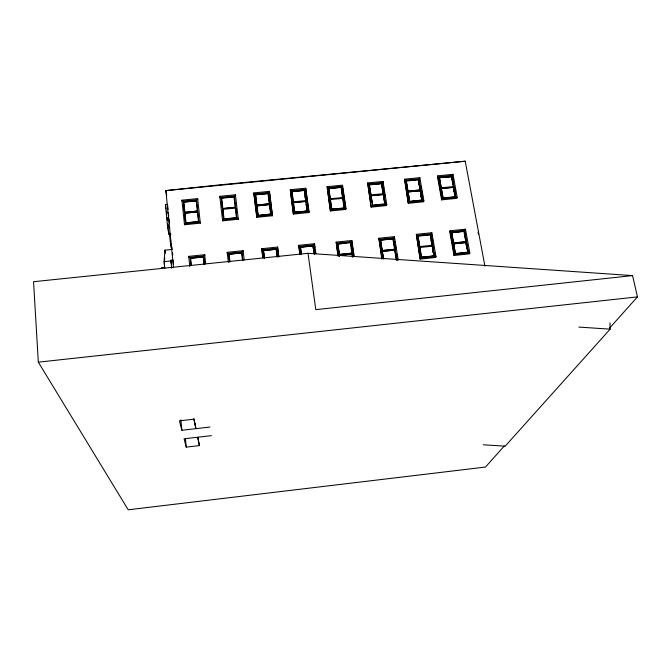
<?xml version="1.0" encoding="UTF-8"?>
<svg xmlns="http://www.w3.org/2000/svg" width="671" height="671" viewBox="0 0 671 671"><rect width="100%" height="100%" fill="white"/><g stroke="black" fill="none" stroke-linecap="round" stroke-linejoin="round"><path stroke-width="1.01" d="M258.243 215.651L270.614 214.049L267.972 193.558L255.257 194.842L255.248 193.927L268.316 192.627L271.025 214.72M223.711 219.551L221.204 197.366L234.33 196.066L236.897 218.226M278.767 256.163L277.584 247.071L261.782 248.698L262.789 257.614M277.526 256.54L276.477 248.371L263.2 249.738L263.191 250.568L276.116 249.26L277.098 257.018M267.972 193.558L255.676 194.775L258.243 215.374L270.614 214.133M271.042 214.359L268.316 192.627M269.423 191.369L272.434 215.743L256.792 217.32L253.864 193.827L253.856 192.912L269.423 191.369L272.434 215.743M276.116 249.26L263.628 250.551L264.584 258.31M277.484 256.825L276.477 248.371M277.584 247.071L278.733 256.985M164.311 264.206L164.722 257.84M290.266 189.742L293.37 214.083L308.937 212.514L309.021 211.625L305.75 188.215L290.266 189.742L293.37 214.083M291.6 191.671L291.659 190.757L304.668 189.465L307.528 211.491L304.668 189.465M307.1 211.18L294.829 212.053L292.053 191.604L304.29 190.396L307.125 210.904L294.804 212.422M293.437 201.803L305.699 200.663M164.705 268.333L164.059 261.673L164.965 250.157L172.162 249.427M315.89 253.797L314.481 243.724L298.754 245.343L299.778 254.242M304.29 190.396L292.044 191.696M314.665 254.183L313.382 245.024L300.18 246.391L300.105 247.222L312.996 245.921L314.053 253.646M305.75 188.215L306.093 192.183M312.98 245.997L300.566 247.196L301.472 253.974M314.489 253.831L313.382 245.024M314.481 243.724L314.808 247.582M327.104 186.697L330.392 210.962L345.875 209.402L346.026 208.513L342.512 185.171L327.104 186.697L330.392 210.962M344.693 208.027L331.516 209.327L328.505 187.704L341.447 186.421L344.693 208.027L344.466 208.379L341.447 186.421M328.857 188.559L341.036 187.352L328.857 188.559L331.835 209.025L344.03 208.077L341.036 187.352M330.35 198.717L342.546 197.584M330.467 199.513L342.671 198.381M354.238 256.574L351.814 240.503L336.163 242.114L337.941 256.012M337.454 243.992L337.597 243.154L350.732 241.803L353.03 257.01M339.61 255.282L351.998 254.074L339.61 255.282L337.932 244.051L350.312 242.692L352.434 256.985M352.82 256.783L350.732 241.803M351.814 240.503L353.013 250.375M367.666 182.931L371.155 207.113L386.555 205.561L386.781 204.663L382.998 181.413L367.666 182.931L371.155 207.113M372.296 205.477L385.439 204.185L381.95 182.663L369.075 183.938L368.891 184.861L381.505 183.586L384.793 203.867L383.275 194.489L371.122 195.706L383.25 194.582M370.996 194.917L383.149 193.701L381.505 183.586M372.615 205.091L369.075 183.938M385.229 204.177L381.95 182.663M382.998 181.413L383.107 184.366M398.18 259.66L394.422 236.662L378.863 238.255L381.824 259.107M383.124 258.369L380.298 239.295L393.365 237.945L396.98 260.163M380.608 240.109L392.904 238.842L380.608 240.109L383.636 259.132M404.605 179.199L408.27 203.296L423.586 201.753L423.879 200.855L419.853 177.689L404.605 179.199L408.27 203.296M422.545 200.369L409.411 201.669L406.022 180.197L418.83 178.931L422.545 200.369L422.168 200.738L421.304 195.773M393.365 237.945L393.458 240.855M394.422 236.662L394.506 239.505M409.62 201.652L421.849 200.067L418.352 179.862L406.299 181.053L409.704 201.375L421.824 200.151L420.231 190.723L408.144 191.931L420.205 190.807M418.327 179.954L420.071 190.019L407.985 191.227L420.096 189.935M418.83 178.931L418.897 181.849M419.576 178.62L419.853 177.689M422.168 200.738L418.662 179.484L405.871 180.751M416.356 234.322L420.138 259.081L435.689 257.454L436.007 256.641L431.839 232.728L416.356 234.322L420.138 259.081M420.08 250.249L417.798 235.353L430.799 234.011L434.649 256.146L434.238 256.414L432.636 247.18M437.811 175.844L437.5 176.775L441.627 199.866L456.876 198.331L457.219 197.425L452.984 174.343L437.811 175.844L441.946 198.968L441.627 199.866M439.471 177.698L451.44 176.599L455.114 196.737L443.061 197.945L439.471 177.698L451.331 176.892M419.845 246.576L432.107 245.301M419.954 247.473L432.225 246.198M441.275 187.746L453.269 186.639M421.505 257.387L433.802 256.096M434.238 256.414L430.799 234.011M451.642 176.515L451.977 175.576L439.228 176.842L443.061 198.239M431.537 233.583L431.839 232.728M452.648 175.274L452.984 174.343M294.468 212.808L291.659 190.757M450.056 230.782L449.721 231.638L453.999 255.466L469.482 253.848L469.851 253.026L465.464 229.197L450.056 230.782L454.342 254.653L453.999 255.466M452.229 237.442L451.508 231.814L464.441 230.48L468.492 252.539L455.475 253.898L451.508 231.814M451.742 232.627L463.921 231.369L451.742 232.627L455.349 253.772M455.173 253.831L468.173 252.472L464.441 230.48M465.104 230.052L465.464 229.197M331.466 209.688L328.505 187.704M504.307 445.98L485.485 467.058L128.211 509.792L38.322 362.164L33.55 281.711L308.014 253.311L632.577 275.605L637.45 296.892L609.57 328.119M609.973 322.91L610.132 329.151L505.179 446.181L483.305 444.789M455.45 197.324L455.886 196.947L451.977 175.576M421.187 257.781L417.798 235.353M211.382 435.655L184.08 438.8L186.236 447.129L199.413 445.603L197.895 437.618M195.697 427.142L195.848 428.66L193.86 419.199L179.425 420.843L181.866 430.262L209.989 427.041M38.322 362.164L637.45 296.892M632.577 275.605L315.781 309.633L308.014 253.311M161.25 267.695L164.823 267.318M455.458 253.521L467.737 252.162L463.921 231.369M421.304 257.446L434.649 256.146M422.193 257.672L424.198 257.463M428.215 257.043L430.228 256.834M454.342 254.653L469.851 253.026M420.423 258.268L436.007 256.641M227.259 253.152L227.209 252.321L243.087 250.686L244.177 259.82M189.792 266.555L188.736 256.356L204.697 254.712L204.789 255.542M229.574 261.849L228.618 253.37L241.954 251.994L242.919 260.474M191 265.641L190.136 257.412L203.548 256.028L204.47 264.533M276.452 248.866L263.191 250.233L264.189 258.201M203.598 256.515L190.212 257.899L190.136 257.412M228.652 253.856L241.971 252.489L241.954 251.994M241.627 252.883L229.079 254.259L241.627 252.883L242.55 260.658M171.675 268.291L170.879 260.197L173.043 259.979L173.445 264.022M190.639 258.218L203.263 256.993L190.639 258.218L191.352 265.062M300.13 246.878L313.323 245.519M350.639 242.298L337.513 243.648L339.333 256.087M164.059 261.673L170.971 260.96M338.461 243.892L341.489 243.581M417.63 235.856L430.623 234.515M451.306 232.317L464.231 230.983M380.172 239.79L393.223 238.448L396.746 260.096M196.234 200.814L198.465 221.531L185.976 222.789L183.812 202.038L196.242 200.897L183.829 202.13M236.922 217.882L223.686 219.191L221.237 197.903L234.355 196.603L234.33 196.066M271.126 214.376L257.907 215.676L255.257 194.464L268.308 193.173M198.918 222.118L185.599 223.124L183.317 201.191L196.519 199.883L196.578 200.419L183.393 201.728L185.666 223.451M294.494 212.447L307.687 211.139M256.792 217.32L256.792 216.439L272.46 214.863M293.437 213.193L309.021 211.625M384.793 203.867L372.598 205.183L369.394 184.793L381.489 183.678M442.776 198.239L455.886 196.947M222.579 220.834L238.297 219.249L238.264 218.369L222.52 219.954L222.579 220.834L219.811 196.351L235.446 194.8L238.297 219.249M184.517 224.743L200.31 223.149L197.651 198.616L181.933 200.176L184.517 224.743L184.391 223.871L200.21 222.277L200.31 223.149M330.518 210.073L346.026 208.513M408.53 202.399L423.879 200.855M441.946 198.968L457.219 197.425M371.348 206.215L386.781 204.663M169.872 227.838L167.725 228.056L165.41 204.546L167.54 204.336M167.758 227.947L168.857 234.263L170.971 234.045M484.932 266.177L465.229 161.208L165.863 190.606L173.504 267.595M221.665 198.306L224.039 218.88L236.46 217.639L234.02 196.989L221.262 198.281L221.204 197.366M291.625 191.302L304.617 190.01M328.429 188.249L341.363 186.966M439.044 177.396L451.776 176.129L455.584 196.955M381.824 183.208L368.966 184.483L371.818 202.483M465.229 161.208L221.631 184.668L165.863 190.606L166.752 195.731M578.813 327.087L610.132 329.151M197.651 437.232L199.413 445.603M193.902 418.578L195.496 426.186M478.071 232.3L478.457 234.347M170.879 260.197L171.432 263.133M171.08 261.849L171.449 263.812M464.835 235.42L467.838 251.784M465.951 243.59L466.857 248.538M453.202 178.285L453.571 180.289M455.223 189.306L455.592 191.31M452.002 178.494L452.363 180.474M452.732 182.462L453.093 184.441M453.453 186.421L455.081 195.345M453.722 189.968L454.091 191.981M170.333 241.845L171.365 247.825L170.962 243.707M452.598 239.488L452.967 241.535M453.328 243.59L454.988 252.808M439.22 178.385L441.535 191.294M441.887 193.282L442.248 195.261M165.41 204.546L166.098 208.916M431.705 234.573L432.057 236.561M432.401 238.557L432.745 240.545M433.097 242.533L433.441 244.521M435.169 254.468L435.689 257.454M430.497 234.867L432.283 245.125M431.042 240.218L431.386 242.206M432.418 248.161L433.281 253.118M420.977 186.664L421.321 188.677M421.673 190.69L422.017 192.703M422.369 194.716L422.713 196.72M423.065 198.733L423.586 201.753M419.241 183.837L419.585 185.825M419.929 187.813L420.272 189.801M420.616 191.797L420.96 193.785M420.86 195.387L421.212 197.408M420.432 252.304L420.784 254.359M406.022 180.197L409.662 201.669M394.833 241.501L395.16 243.498M395.487 245.494L395.815 247.49M396.955 254.477L397.282 256.481M397.601 258.478L397.928 260.474M393.793 242.91L394.137 244.974M394.473 247.037L394.808 249.092M395.144 251.155L395.479 253.219M395.815 255.274L396.15 257.337M392.904 238.842L396.284 259.853M395.404 255.131L395.722 257.119M383.435 186.379L383.762 188.4M384.097 190.421L384.424 192.434M384.751 194.456L385.079 196.477M386.228 203.539L386.555 205.561M381.74 183.586L382.059 185.582M382.386 187.578L382.705 189.574M383.032 191.571L383.359 193.567M383.678 195.563L384.005 197.559M384.491 200.554L384.81 202.55M380.298 239.295L383.351 258.503M378.863 238.255L382.042 258.293M353.315 252.38L353.768 255.383M342.52 187.108L342.973 190.153M343.284 192.174L344.961 203.321M345.263 205.351L345.573 207.373M351.503 248.849L351.814 250.92M352.283 254.015L352.594 256.087M341.606 189.348L341.908 191.352M342.21 193.357L342.504 195.362M342.806 197.366L343.107 199.371M343.56 202.374L343.862 204.378M337.597 243.154L339.534 256.356M336.163 242.114L338.226 256.196M188.736 256.356L188.853 257.178M181.933 200.176L182.067 201.082M186.018 223.057L198.465 221.531M183.317 201.191L183.443 202.097M315.085 249.595L315.513 252.615M306.379 194.213L308.937 212.514M313.432 246.903L313.718 248.975M312.954 246.257L313.231 248.27M304.726 191.394L305.003 193.399M306.689 205.46L306.966 207.473M304.97 195.873L305.255 197.911M306.102 204.034L306.53 207.096M164.965 250.157L165.393 253.277M300.18 246.391L301.287 254.535M298.754 245.343L299.987 254.426M263.2 249.738L264.223 257.916M255.248 193.927L257.974 215.693M261.782 248.698L262.923 257.807M253.856 192.912L256.792 216.439M235.697 208.102L235.932 210.132M229.079 254.175L229.977 261.967M228.618 253.37L229.566 261.573M227.209 252.321L228.375 262.478M197.651 198.616L197.752 199.53M204.697 254.712L205.695 263.879M203.548 256.028L204.437 264.257M203.254 256.918L204.093 264.718M196.519 199.883L198.876 221.782M195.387 424.055L195.596 426.11M171.902 246.903L172.103 248.933M172.531 252.833L172.715 255.03M167.641 205.36L168.044 209.444M168.354 212.514L168.756 216.599M168.958 218.637L169.469 223.745M169.939 233.399L170.132 235.773M170.551 239.581L170.728 241.77M169.478 233.634L170.308 241.971M166.559 211.004L166.76 213.026M167.255 218.083L167.456 220.105M167.859 224.148L168.052 226.169M168.455 230.22L168.857 234.263M166.576 211.625L166.777 213.672M167.188 217.773L167.389 219.828M167.893 224.953L168.094 227.008M168.404 230.086L168.706 233.164M185.439 438.918L186.236 447.129M180.86 419.87L181.866 430.262M219.811 196.351L219.878 197.257M222.931 209.277L235.336 208.127M235.446 194.8L235.487 195.714M243.087 250.686L243.112 251.516M269.289 203.774L256.959 205.091L269.289 203.774M269.39 204.571L257.06 205.888L269.39 204.571M293.546 202.6L305.817 201.375L293.546 202.6M339.484 254.46L351.889 253.168L339.484 254.46M382.269 250.56L394.598 249.276L382.269 250.56M382.403 251.373L394.733 250.098L382.403 251.373M418.075 236.167L430.304 234.909L433.894 255.844L421.598 257.127L418.075 236.167M441.417 188.534L453.445 187.335L441.417 188.534M453.613 243.003L465.817 241.736L453.613 243.003M453.755 243.816L465.968 242.55L453.755 243.816M197.341 211.097L184.886 212.338L197.341 211.097M235.236 207.238L222.847 208.564L235.236 207.322M197.425 211.902L184.97 213.152L197.425 211.902"/></g></svg>
